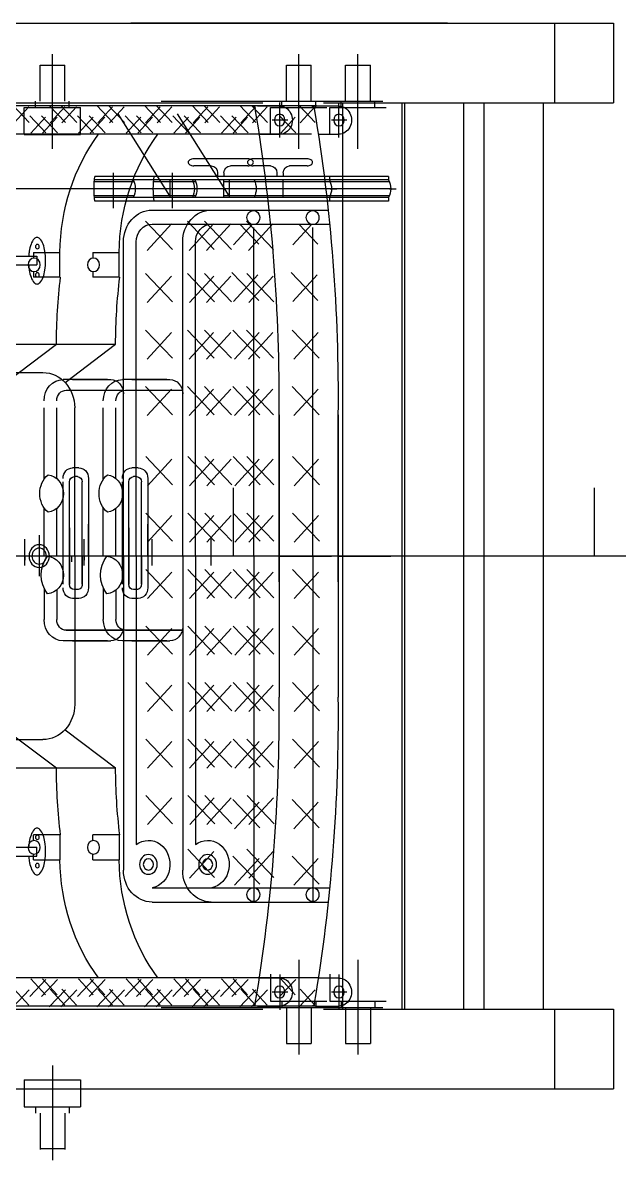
# Model space of a CAD drawing. Header units: millimetres. Extents: x -1838618 to -1600818, y -1770412 to -1553248.
# Drawn here: x -1700874 to -1699784, y -1686650 to -1684571 of the extents above; entities that cross this region are included whole.
import ezdxf

# ---------------------------------------------------------------- set-up
doc = ezdxf.new("R2010")
doc.units = ezdxf.units.MM
doc.header["$LTSCALE"] = 100
doc.linetypes.add('CENTER', pattern=[2, 1.25, -0.25, 0.25, -0.25])
doc.linetypes.add('DSDOT03', pattern=[19, 15, -2, 0, -2])

# ---------------------------------------------------------------- blocks, each defined once
blk = doc.blocks.new('chuanddd')
at = {"color": 2}
for p, q in [((-7730.5, 1509.4), (32.1, 1509.4)), ((-1167.9, 1510.9), (-270.5, 1510.9)), ((-1167.9, 1510.9), (-270.5, 1510.9)), ((32.1, 1509.4), (200, 1509.4)), ((32.1, 1509.4), (32.1, 1283.7)), ((200, 1509.4), (200, 1283.7)), ((-1390.3, 1153.7), (-1390.3, 1421.8)), ((-692.2, 1153.7), (-692.2, 1421.8)), ((-524.3, 1153.7), (-524.3, 1421.8)), ((-1425.3, 1391.1), (-1355.3, 1391.1)), ((-1425.3, 1288.7), (-1425.3, 1391.1)), ((-1355.3, 1288.7), (-1355.3, 1391.1)), ((-727.2, 1288.7), (-727.2, 1391.1)), ((-727.2, 1391.1), (-657.2, 1391.1)), ((-657.2, 1288.7), (-657.2, 1391.1)), ((-559.3, 1288.7), (-559.3, 1391.1)), ((-559.3, 1391.1), (-489.3, 1391.1)), ((-489.3, 1288.7), (-489.3, 1391.1)), ((-7730.5, 1283.7), (-961.9, 1283.7)), ((-824.1, 1275), (-3897.9, 1275)), ((-809.3, 1275), (-3897.9, 1275)), ((-809.3, 1275), (-3897.9, 1275)), ((-824.1, 1275), (-3897.9, 1275)), ((-824.1, 1275), (-3897.9, 1275)), ((-2900.8, 1283.7), (-794.1, 1283.7)), ((-656.3, 1275), (-2899.9, 1275)), ((-656.3, 1275), (-2899.9, 1275)), ((-641.4, 1275), (-2899.9, 1275)), ((-641.4, 1275), (-2899.9, 1275)), ((-656.3, 1275), (-2899.9, 1275)), ((-1455.6, 1228.6), (-1501.4, 1276.5)), ((-1457, 1272.3), (-1498.4, 1227.1)), ((-1470.3, 1270.6), (-1310.3, 1270.6)), ((-1470.3, 1193.9), (-1470.3, 1270.6)), ((-1438.3, 1270.6), (-1438.3, 1288.7)), ((-1353.5, 1228.6), (-1399.3, 1276.5)), ((-1354.9, 1272.3), (-1396.3, 1227.1)), ((-1320.6, 1228.6), (-1366.4, 1276.5)), ((-1322, 1272.3), (-1363.4, 1227.1)), ((-1342.3, 1270.6), (-1342.3, 1288.7)), ((-1310.3, 1193.9), (-1310.3, 1270.6)), ((-1218.5, 1228.6), (-1264.3, 1276.5)), ((-1219.9, 1272.3), (-1261.3, 1227.1)), ((-1185.6, 1228.6), (-1231.4, 1276.5)), ((-1187, 1272.3), (-1228.4, 1227.1)), ((-1083.5, 1228.6), (-1129.3, 1276.5)), ((-1084.9, 1272.3), (-1126.3, 1227.1)), ((-1050.6, 1228.6), (-1096.4, 1276.5)), ((-1052, 1272.3), (-1093.4, 1227.1)), ((-1082, 1288.7), (-621.7, 1288.7)), ((-948.5, 1228.6), (-994.3, 1276.5)), ((-949.9, 1272.3), (-991.3, 1227.1)), ((-915.6, 1228.6), (-961.4, 1276.5)), ((-917, 1272.3), (-958.4, 1227.1)), ((-914.1, 1288.7), (-453.9, 1288.7)), ((-813.5, 1228.6), (-859.3, 1276.5)), ((-814.9, 1272.3), (-856.3, 1227.1)), ((-780.6, 1228.6), (-826.4, 1276.5)), ((-782, 1272.3), (-823.4, 1227.1)), ((-809.3, 1275), (-746.1, 1275)), ((-772.2, 1270.6), (-621.7, 1270.6)), ((-772.2, 1193.9), (-772.2, 1270.6)), ((-746.1, 1185.5), (-746.1, 1285.3)), ((-740.2, 1270.6), (-740.2, 1288.7)), ((-645.6, 1228.6), (-691.4, 1276.5)), ((-647, 1272.3), (-688.4, 1227.1)), ((-644.2, 1270.6), (-644.2, 1288.7)), ((-641.4, 1275), (-578.2, 1275)), ((-621.7, 1283.7), (32.1, 1283.7)), ((-621.7, 1270.6), (-612.2, 1270.6)), ((-604.3, 1270.6), (-453.9, 1270.6)), ((-604.3, 1193.9), (-604.3, 1270.6)), ((-578.2, 1185.5), (-578.2, 1285.3)), ((-572.3, 1270.6), (-572.3, 1288.7)), ((-567.9, 1283.7), (-567.9, -1283.7)), ((-476.3, 1270.6), (-476.3, 1288.7)), ((-453.9, 1283.7), (200, 1283.7)), ((-453.9, 1270.6), (-444.3, 1270.6)), ((-400, 1283.7), (-400, -1283.7)), ((-392.9, 1283.7), (-392.9, -1283.7)), ((-225, 1283.7), (-225, -1283.7)), ((-167.9, 1283.7), (-167.9, -1283.7)), ((0, 1283.7), (0, -1283.7)), ((-1408.5, 1199.4), (-1454.3, 1247.3)), ((-1409.9, 1243.1), (-1451.3, 1197.9)), ((-1375.6, 1199.4), (-1421.5, 1247.3)), ((-1377, 1243.1), (-1418.4, 1197.9)), ((-1273.5, 1199.4), (-1319.3, 1247.3)), ((-1274.9, 1243.1), (-1316.3, 1197.9)), ((-1240.6, 1199.4), (-1286.5, 1247.3)), ((-1242, 1243.1), (-1283.4, 1197.9)), ((-1057.3, 1020.5), (-1203.7, 1252.4)), ((-1138.5, 1199.4), (-1184.3, 1247.3)), ((-1139.9, 1243.1), (-1181.3, 1197.9)), ((-1105.6, 1199.4), (-1151.5, 1247.3)), ((-1107, 1243.1), (-1148.4, 1197.9)), ((-1003.5, 1199.4), (-1049.3, 1247.3)), ((-1004.9, 1243.1), (-1046.3, 1197.9)), ((-889.4, 1020.5), (-1035.8, 1252.4)), ((-970.6, 1199.4), (-1016.5, 1247.3)), ((-972, 1243.1), (-1013.4, 1197.9)), ((-868.5, 1199.4), (-914.3, 1247.3)), ((-869.9, 1243.1), (-911.3, 1197.9)), ((-835.6, 1199.4), (-881.5, 1247.3)), ((-837, 1243.1), (-878.4, 1197.9)), ((-723.4, 1235), (-767.1, 1235)), ((-700.6, 1199.4), (-746.5, 1247.3)), ((-702, 1243.1), (-743.4, 1197.9)), ((-555.5, 1235), (-599.2, 1235)), ((-824.1, 1195), (-3897.9, 1195)), ((-824.1, 1195), (-3897.9, 1195)), ((-824.1, 1195), (-3897.9, 1195)), ((-824.1, 1195), (-3897.9, 1195)), ((-656.3, 1195), (-2891.7, 1195)), ((-656.3, 1195), (-2891.7, 1195)), ((-656.3, 1195), (-2891.7, 1195)), ((-656.3, 1195), (-2891.7, 1195)), ((-1470.3, 1193.9), (-1310.3, 1193.9)), ((-803.8, 1195), (-746.1, 1195)), ((-635.9, 1195), (-578.2, 1195)), ((-836.5, 1125.5), (-989.5, 1125.5)), ((-940, 1105.5), (-989.5, 1105.5)), ((-836.5, 1105.5), (-886, 1105.5)), ((-668.7, 1125.5), (-821.7, 1125.5)), ((-772.2, 1105.5), (-821.7, 1105.5)), ((-668.7, 1105.5), (-718.2, 1105.5)), ((-605.2, 1065.5), (-1270.9, 1065.5)), ((-605.2, 1075.5), (-1269.7, 1075.5)), ((-437.4, 1065.5), (-1103, 1065.5)), ((-437.4, 1075.5), (-1101.8, 1075.5)), ((-1057.3, 1065.5), (-1057.3, 1015.5)), ((-922, 1085.5), (-922, 1075.5)), ((-905.1, 1065.5), (-905.1, 1015.5)), ((-904, 1085.5), (-904, 1075.5)), ((-889.4, 1065.5), (-889.4, 1015.5)), ((-754.2, 1085.5), (-754.2, 1075.5)), ((-737.3, 1065.5), (-737.3, 1015.5)), ((-736.2, 1085.5), (-736.2, 1075.5)), ((-605.2, 1075.5), (-605.2, 1065.5)), ((-437.4, 1075.5), (-437.4, 1065.5)), ((-599.4, 1040.5), (-1601.2, 1040.5)), ((-431.5, 1040.5), (-1433.4, 1040.5)), ((-1159.3, 1060.5), (-1270.9, 1060.5)), ((-991.4, 1060.5), (-1103, 1060.5)), ((-984.3, 1060.5), (-1057.3, 1060.5)), ((-603, 1060.5), (-905.1, 1060.5)), ((-816.4, 1060.5), (-889.4, 1060.5)), ((-435.2, 1060.5), (-737.3, 1060.5)), ((-603, 1040.5), (-584.1, 1040.5)), ((-435.2, 1040.5), (-416.2, 1040.5)), ((-1159.3, 1020.5), (-1271, 1020.5)), ((-605.2, 1015.5), (-1271, 1015.5)), ((-605.2, 1005.5), (-1269.9, 1005.5)), ((-991.4, 1020.5), (-1103.1, 1020.5)), ((-437.4, 1015.5), (-1103.1, 1015.5)), ((-437.4, 1005.5), (-1102, 1005.5)), ((-984.3, 1020.5), (-1057.3, 1020.5)), ((-603, 1020.5), (-905.1, 1020.5)), ((-816.5, 1020.5), (-889.4, 1020.5)), ((-435.2, 1020.5), (-737.3, 1020.5)), ((-605.2, 1015.5), (-605.2, 1005.5)), ((-437.4, 1015.5), (-437.4, 1005.5)), ((-1107.9, 980), (-775.8, 980)), ((-940, 980), (-608, 980)), ((-1050.3, 868.5), (-1126.7, 948.4)), ((-1052.6, 941.3), (-1121.7, 866)), ((-1107.9, 940), (-771.7, 940)), ((-931.4, 868.5), (-1007.8, 948.4)), ((-933.7, 941.3), (-1002.7, 866)), ((-882.4, 868.5), (-958.8, 948.4)), ((-884.7, 941.3), (-953.8, 866)), ((-940, 940), (-603.8, 940)), ((-823.2, 940), (-877, 881.3)), ((-805.6, 883.8), (-859.4, 940)), ((-763.5, 868.5), (-839.9, 948.4)), ((-765.8, 941.3), (-834.8, 866)), ((-655.3, 940), (-709.1, 881.3)), ((-637.7, 883.8), (-691.5, 940)), ((-819.9, 0), (-819.9, 930.7)), ((-652, 0), (-652, 930.7)), ((-1188.9, 0), (-1188.9, 890)), ((-1152.9, 0), (-1152.9, 890)), ((-1021, 0), (-1021, 890)), ((-985, 0), (-985, 890)), ((-2899.8, 850), (-1434.5, 850)), ((-1443.7, 860), (-1368.9, 860)), ((-1443.7, 860), (-1443.7, 844.2)), ((-1434.5, 850), (-1434.5, 825)), ((-1368.9, 790), (-1368.9, 860)), ((-1275.8, 860), (-1201, 860)), ((-1275.8, 860), (-1275.8, 844.2)), ((-1201, 790), (-1201, 860)), ((-2904.1, 825), (-1434.5, 825)), ((-1443.7, 806.1), (-1443.7, 790)), ((-1275.8, 806.1), (-1275.8, 790)), ((-1368.9, 790), (-1443.7, 790)), ((-1201, 790), (-1275.8, 790)), ((-1050.3, 720.5), (-1126.7, 800.4)), ((-1052.6, 793.3), (-1121.7, 718)), ((-930.6, 720.5), (-1007, 800.4)), ((-932.9, 793.3), (-1001.9, 718)), ((-882.4, 720.5), (-958.8, 800.4)), ((-884.7, 793.3), (-953.8, 718)), ((-805.6, 723.8), (-882, 803.7)), ((-807.9, 796.6), (-877, 721.3)), ((-762.7, 720.5), (-839.1, 800.4)), ((-765, 793.3), (-834, 718)), ((-637.7, 723.8), (-714.1, 803.7)), ((-640, 796.6), (-709.1, 721.3)), ((-1152.9, 0), (-1152.9, 654.8)), ((-985, 0), (-985, 654.8)), ((-1050.3, 560.5), (-1126.7, 640.4)), ((-1052.6, 633.3), (-1121.7, 558)), ((-931.4, 560.5), (-1007.8, 640.4)), ((-933.7, 633.3), (-1002.7, 558)), ((-882.4, 560.5), (-958.8, 640.4)), ((-884.7, 633.3), (-953.8, 558)), ((-802.4, 560.5), (-878.8, 640.4)), ((-804.7, 633.3), (-873.8, 558)), ((-763.5, 560.5), (-839.9, 640.4)), ((-765.8, 633.3), (-834.8, 558)), ((-634.5, 560.5), (-710.9, 640.4)), ((-636.8, 633.3), (-705.9, 558)), ((-3308.5, 600), (-1378.9, 600)), ((-2949.1, 600), (-1211, 600)), ((-1522.4, 492), (-1378.9, 600)), ((-1354.5, 492), (-1211, 600)), ((-2298.4, 520), (-1417, 520)), ((-1233.9, 500), (-1359.9, 500)), ((-1332.9, 500), (-1224.9, 500)), ((-1066, 500), (-1192, 500)), ((-1165, 500), (-1057, 500)), ((-1350.9, 470), (-1188.9, 470)), ((-1188.9, 0), (-1188.9, 470)), ((-1183, 470), (-1021, 470)), ((-1050.3, 400.5), (-1126.7, 480.4)), ((-1052.6, 473.3), (-1121.7, 398)), ((-1021, 0), (-1021, 470)), ((-931.4, 400.5), (-1007.8, 480.4)), ((-933.7, 473.3), (-1002.7, 398)), ((-882.4, 400.5), (-958.8, 480.4)), ((-884.7, 473.3), (-953.8, 398)), ((-802.4, 400.5), (-878.8, 480.4)), ((-804.7, 473.3), (-873.8, 398)), ((-763.5, 400.5), (-839.9, 480.4)), ((-765.8, 473.3), (-834.8, 398)), ((-634.5, 400.5), (-710.9, 480.4)), ((-636.8, 473.3), (-705.9, 398)), ((-1413.9, 217.4), (-1413.9, 420)), ((-1377.9, 219.5), (-1377.9, 420)), ((-1327, 0), (-1327, 420)), ((-1246, 217.4), (-1246, 420)), ((-1210, 219.5), (-1210, 420)), ((-1413.9, 217.4), (-1413.9, 390)), ((-1246, 217.4), (-1246, 390)), ((-747.9, 400), (-747.9, 0)), ((-747.9, 0), (-747.9, 400)), ((-747.9, 0), (-747.9, 400)), ((-580, 0), (-580, 400)), ((-580, 0), (-580, 400)), ((-580, 400), (-580, 0)), ((-1049.5, 201.9), (-1125.9, 281.8)), ((-1051.8, 274.8), (-1120.8, 199.4)), ((-930.5, 201.9), (-1006.9, 281.8)), ((-932.8, 274.8), (-1001.9, 199.4)), ((-881.6, 201.9), (-958, 281.8)), ((-883.9, 274.8), (-952.9, 199.4)), ((-801.6, 201.9), (-878, 281.8)), ((-803.9, 274.8), (-872.9, 199.4)), ((-762.7, 201.9), (-839, 281.8)), ((-764.9, 274.8), (-834, 199.4)), ((-633.7, 201.9), (-710.1, 281.8)), ((-636, 274.8), (-705, 199.4)), ((-1314.9, 250), (-1332.9, 250)), ((-1147, 250), (-1165, 250)), ((-1359.9, -80), (-1359.9, 210)), ((-1341.9, -80), (-1341.9, 210)), ((-1319.4, 225), (-1328.4, 225)), ((-1305.9, 0), (-1305.9, 210)), ((-1287.9, 220), (-1287.9, -90)), ((-1192, -80), (-1192, 210)), ((-1174, -80), (-1174, 210)), ((-1151.5, 225), (-1160.5, 225)), ((-1138, 0), (-1138, 210)), ((-1120, 220), (-1120, -90)), ((-1413.9, 0), (-1413.9, 136.9)), ((-1413.9, 0), (-1413.9, 136.9)), ((-1377.9, 0), (-1377.9, 134.8)), ((-1246, 0), (-1246, 136.9)), ((-1246, 0), (-1246, 136.9)), ((-1210, 0), (-1210, 134.8)), ((-1049.5, 41.9), (-1125.9, 121.8)), ((-1051.8, 114.8), (-1120.8, 39.4)), ((-930.5, 41.9), (-1006.9, 121.8)), ((-932.8, 114.8), (-1001.9, 39.4)), ((-881.6, 41.9), (-958, 121.8)), ((-883.9, 114.8), (-952.9, 39.4)), ((-801.6, 41.9), (-878, 121.8)), ((-803.9, 114.8), (-872.9, 39.4)), ((-762.7, 41.9), (-839, 121.8)), ((-764.9, 114.8), (-834, 39.4)), ((-633.7, 41.9), (-710.1, 121.8)), ((-636, 114.8), (-705, 39.4)), ((-1341.9, 80), (-1341.9, -80)), ((-1305.9, 0), (-1305.9, 80)), ((-1287.9, 0), (-1287.9, 90)), ((-1174, 80), (-1174, -80)), ((-1138, 0), (-1138, 80)), ((-1120, 0), (-1120, 90)), ((-747.9, 72.9), (-747.9, -36.4)), ((-580, 72.9), (-580, -36.4)), ((-1467.9, -26.7), (-1467.9, 48)), ((-1427.6, 59.7), (-1427.6, -56.5)), ((-1300, -26.7), (-1300, 48)), ((-1107.9, -26.7), (-1107.9, 48)), ((-940, -26.7), (-940, 48)), ((-747.9, -72.9), (-747.9, 36.4)), ((-580, -72.9), (-580, 36.4)), ((-1467.9, 0), (-1467.9, -11.4)), ((-1336, 0), (-1336, -16.7)), ((-1336, 0), (-1336, -16.7)), ((-1327, 0), (-1327, -420)), ((-1305.9, -80), (-1305.9, 0)), ((-1305.9, 0), (-1305.9, -80)), ((-1300, 0), (-1300, -11.4)), ((-1287.9, 0), (-1287.9, -90)), ((-1188.9, 0), (-1188.9, -210)), ((-1188.9, 0), (-1188.9, -890)), ((-1152.9, 0), (-1152.9, -817.3)), ((-1152.9, 0), (-1152.9, -638.8)), ((-747.9, 0), (-1152.9, 0)), ((-1138, 0), (-1138, -80)), ((-1138, -80), (-1138, 0)), ((-1120, 0), (-1120, -90)), ((-747.9, 0), (-1107.9, 0)), ((-1021, 0), (-1021, -890)), ((-1021, 0), (-1021, -210)), ((-985, 0), (-985, -817.3)), ((-985, 0), (-985, -638.8)), ((-580, 0), (-985, 0)), ((-580, 0), (-940, 0)), ((-819.9, 0), (-819.9, -980)), ((-747.9, 0), (-801.9, 0)), ((-747.9, 0), (-747.9, -400)), ((-747.9, 0), (-747.9, -400)), ((-747.9, 0), (-747.9, -400)), ((-747.9, 0), (-599.4, 0)), ((-652, 0), (-652, -980)), ((-580, 0), (-634, 0)), ((-580, 0), (-580, -400)), ((-580, 0), (-580, -400)), ((-580, 0), (-580, -400)), ((-580, 0), (-431.5, 0)), ((-1049.5, -118.1), (-1125.9, -38.2)), ((-1051.8, -45.2), (-1120.8, -120.6)), ((-930.5, -118.1), (-1006.9, -38.2)), ((-932.8, -45.2), (-1001.9, -120.6)), ((-881.6, -118.1), (-958, -38.2)), ((-883.9, -45.2), (-952.9, -120.6)), ((-801.6, -118.1), (-878, -38.2)), ((-803.9, -45.2), (-872.9, -120.6)), ((-762.7, -118.1), (-839, -38.2)), ((-764.9, -45.2), (-834, -120.6)), ((-633.7, -118.1), (-710.1, -38.2)), ((-636, -45.2), (-705, -120.6)), ((-1413.9, -90.7), (-1413.9, -136.9)), ((-1413.9, -90.7), (-1413.9, -136.9)), ((-1377.9, -96.1), (-1377.9, -134.8)), ((-1319.4, -95), (-1328.4, -95)), ((-1246, -90.7), (-1246, -136.9)), ((-1246, -90.7), (-1246, -136.9)), ((-1210, -96.1), (-1210, -134.8)), ((-1151.5, -95), (-1160.5, -95)), ((-1314.9, -120), (-1332.9, -120)), ((-1147, -120), (-1165, -120)), ((-1413.9, -136.9), (-1413.9, -180)), ((-1377.9, -134.8), (-1377.9, -180)), ((-1246, -136.9), (-1246, -180)), ((-1210, -134.8), (-1210, -180)), ((-1188.9, -210), (-1352, -210)), ((-1350.9, -210), (-1188.9, -210)), ((-1021, -210), (-1184.1, -210)), ((-1183, -210), (-1021, -210)), ((-1049.5, -278.1), (-1125.9, -198.2)), ((-1051.8, -205.2), (-1120.8, -280.6)), ((-930.5, -278.1), (-1006.9, -198.2)), ((-932.8, -205.2), (-1001.9, -280.6)), ((-881.6, -278.1), (-958, -198.2)), ((-883.9, -205.2), (-952.9, -280.6)), ((-801.6, -278.1), (-878, -198.2)), ((-803.9, -205.2), (-872.9, -280.6)), ((-762.7, -278.1), (-839, -198.2)), ((-764.9, -205.2), (-834, -280.6)), ((-633.7, -278.1), (-710.1, -198.2)), ((-636, -205.2), (-705, -280.6)), ((-1233.9, -240), (-1359.9, -240)), ((-1332.9, -240), (-1224.9, -240)), ((-1066, -240), (-1192, -240)), ((-1165, -240), (-1057, -240)), ((-1049.5, -438.1), (-1125.9, -358.2)), ((-1051.8, -365.2), (-1120.8, -440.6)), ((-930.5, -438.1), (-1006.9, -358.2)), ((-932.8, -365.2), (-1001.9, -440.6)), ((-881.6, -438.1), (-958, -358.2)), ((-883.9, -365.2), (-952.9, -440.6)), ((-801.6, -438.1), (-878, -358.2)), ((-803.9, -365.2), (-872.9, -440.6)), ((-762.7, -438.1), (-839, -358.2)), ((-764.9, -365.2), (-834, -440.6)), ((-633.7, -438.1), (-710.1, -358.2)), ((-636, -365.2), (-705, -440.6)), ((-1522.4, -492), (-1378.9, -600)), ((-1354.5, -492), (-1211, -600)), ((-2298.4, -520), (-1417, -520)), ((-1049.5, -598.1), (-1125.9, -518.2)), ((-1051.8, -525.2), (-1120.8, -600.6)), ((-930.5, -598.1), (-1006.9, -518.2)), ((-932.8, -525.2), (-1001.9, -600.6)), ((-881.6, -598.1), (-958, -518.2)), ((-883.9, -525.2), (-952.9, -600.6)), ((-801.6, -598.1), (-878, -518.2)), ((-803.9, -525.2), (-872.9, -600.6)), ((-762.7, -598.1), (-839, -518.2)), ((-764.9, -525.2), (-834, -600.6)), ((-633.7, -598.1), (-710.1, -518.2)), ((-636, -525.2), (-705, -600.6)), ((-3310.1, -600), (-1378.9, -600)), ((-2815.7, -600), (-1211, -600)), ((-1049.5, -758.1), (-1125.9, -678.2)), ((-1051.8, -685.2), (-1120.8, -760.6)), ((-929.8, -758.1), (-1006.1, -678.2)), ((-932, -685.2), (-1001.1, -760.6)), ((-881.6, -758.1), (-958, -678.2)), ((-883.9, -685.2), (-952.9, -760.6)), ((-802.4, -769.8), (-878.8, -689.9)), ((-804.7, -696.9), (-873.8, -772.3)), ((-761.9, -758.1), (-838.3, -678.2)), ((-764.1, -685.2), (-833.2, -760.6)), ((-634.5, -769.8), (-710.9, -689.9)), ((-636.8, -696.9), (-705.9, -772.3)), ((-1368.9, -790), (-1443.7, -790)), ((-1368.9, -790), (-1443.7, -790)), ((-1443.7, -806.1), (-1443.7, -790)), ((-1443.7, -806.1), (-1443.7, -790)), ((-1368.9, -790), (-1368.9, -860)), ((-1201, -790), (-1275.8, -790)), ((-1201, -790), (-1275.8, -790)), ((-1275.8, -806.1), (-1275.8, -790)), ((-1275.8, -806.1), (-1275.8, -790)), ((-1201, -790), (-1201, -860)), ((-2806.8, -825), (-1434.5, -825)), ((-2806.8, -825), (-1434.5, -825)), ((-2806.8, -825), (-1434.5, -825)), ((-1434.5, -850), (-1434.5, -825)), ((-1434.5, -850), (-1434.5, -825)), ((-930.5, -910.1), (-1006.9, -830.2)), ((-932.8, -837.2), (-1001.9, -912.6)), ((-762.7, -910.1), (-839, -830.2)), ((-764.9, -837.2), (-834, -912.6)), ((-2807.5, -850), (-1434.5, -850)), ((-2807.5, -850), (-1434.5, -850)), ((-2807.5, -850), (-1434.5, -850)), ((-1443.7, -860), (-1443.7, -844.2)), ((-1443.7, -860), (-1443.7, -844.2)), ((-1443.7, -860), (-1368.9, -860)), ((-1443.7, -860), (-1368.9, -860)), ((-1275.8, -860), (-1275.8, -844.2)), ((-1275.8, -860), (-1275.8, -844.2)), ((-1275.8, -860), (-1201, -860)), ((-1275.8, -860), (-1201, -860)), ((-802.4, -929.8), (-878.8, -849.9)), ((-804.7, -856.9), (-873.8, -932.3)), ((-634.5, -929.8), (-710.9, -849.9)), ((-636.8, -856.9), (-705.9, -932.3)), ((-1107.9, -940), (-771.7, -940)), ((-940, -940), (-603.8, -940)), ((-1107.9, -980), (-775.8, -980)), ((-940, -980), (-608, -980)), ((-692.2, -1143.7), (-692.2, -1411.8)), ((-524.3, -1143.7), (-524.3, -1411.8)), ((-772.2, -1183.9), (-772.2, -1260.6)), ((-746.1, -1185.5), (-746.1, -1285.3)), ((-604.3, -1183.9), (-604.3, -1260.6)), ((-578.2, -1185.5), (-578.2, -1285.3)), ((-824.1, -1195), (-3897.9, -1195)), ((-824.1, -1195), (-3897.9, -1195)), ((-803.8, -1195), (-3897.9, -1195)), ((-635.9, -1195), (-2857.4, -1195)), ((-656.3, -1195), (-2857.4, -1195)), ((-656.3, -1195), (-2857.4, -1195)), ((-1408.5, -1199.4), (-1454.3, -1247.3)), ((-1409.9, -1243.1), (-1451.3, -1197.9)), ((-1375.6, -1199.4), (-1421.5, -1247.3)), ((-1377, -1243.1), (-1418.4, -1197.9)), ((-1273.5, -1199.4), (-1319.3, -1247.3)), ((-1274.9, -1243.1), (-1316.3, -1197.9)), ((-1240.6, -1199.4), (-1286.5, -1247.3)), ((-1242, -1243.1), (-1283.4, -1197.9)), ((-1138.5, -1199.4), (-1184.3, -1247.3)), ((-1139.9, -1243.1), (-1181.3, -1197.9)), ((-1105.6, -1199.4), (-1151.5, -1247.3)), ((-1107, -1243.1), (-1148.4, -1197.9)), ((-1003.5, -1199.4), (-1049.3, -1247.3)), ((-1004.9, -1243.1), (-1046.3, -1197.9)), ((-970.6, -1199.4), (-1016.5, -1247.3)), ((-972, -1243.1), (-1013.4, -1197.9)), ((-868.5, -1199.4), (-914.3, -1247.3)), ((-869.9, -1243.1), (-911.3, -1197.9)), ((-835.6, -1199.4), (-881.5, -1247.3)), ((-837, -1243.1), (-878.4, -1197.9)), ((-803.8, -1195), (-746.1, -1195)), ((-700.6, -1199.4), (-746.5, -1247.3)), ((-702, -1243.1), (-743.4, -1197.9)), ((-635.9, -1195), (-578.2, -1195)), ((-1455.6, -1228.6), (-1501.4, -1276.5)), ((-1457, -1272.3), (-1498.4, -1227.1)), ((-1353.5, -1228.6), (-1399.3, -1276.5)), ((-1354.9, -1272.3), (-1396.3, -1227.1)), ((-1320.6, -1228.6), (-1366.4, -1276.5)), ((-1322, -1272.3), (-1363.4, -1227.1)), ((-1218.5, -1228.6), (-1264.3, -1276.5)), ((-1219.9, -1272.3), (-1261.3, -1227.1)), ((-1185.6, -1228.6), (-1231.4, -1276.5)), ((-1187, -1272.3), (-1228.4, -1227.1)), ((-1083.5, -1228.6), (-1129.3, -1276.5)), ((-1084.9, -1272.3), (-1126.3, -1227.1)), ((-1050.6, -1228.6), (-1096.4, -1276.5)), ((-1052, -1272.3), (-1093.4, -1227.1)), ((-948.5, -1228.6), (-994.3, -1276.5)), ((-949.9, -1272.3), (-991.3, -1227.1)), ((-915.6, -1228.6), (-961.4, -1276.5)), ((-917, -1272.3), (-958.4, -1227.1)), ((-813.5, -1228.6), (-859.3, -1276.5)), ((-814.9, -1272.3), (-856.3, -1227.1)), ((-780.6, -1228.6), (-826.4, -1276.5)), ((-782, -1272.3), (-823.4, -1227.1)), ((-723.4, -1235), (-767.1, -1235)), ((-645.6, -1228.6), (-691.4, -1276.5)), ((-647, -1272.3), (-688.4, -1227.1)), ((-555.5, -1235), (-599.2, -1235)), ((-7730.5, -1283.7), (-961.9, -1283.7)), ((-824.1, -1275), (-3897.9, -1275)), ((-824.1, -1275), (-3897.9, -1275)), ((-824.1, -1275), (-3897.9, -1275)), ((-809.3, -1275), (-3897.9, -1275)), ((-2881.5, -1283.7), (-794.1, -1283.7)), ((-641.4, -1275), (-2879, -1275)), ((-656.3, -1275), (-2879, -1275)), ((-656.3, -1275), (-2879, -1275)), ((-656.3, -1275), (-2879, -1275)), ((-1082, -1278.7), (-621.7, -1278.7)), ((-914.1, -1278.7), (-453.9, -1278.7)), ((-809.3, -1275), (-746.1, -1275)), ((-772.2, -1260.6), (-621.7, -1260.6)), ((-740.2, -1260.6), (-740.2, -1278.7)), ((-727.2, -1278.7), (-727.2, -1381.1)), ((-657.2, -1278.7), (-657.2, -1381.1)), ((-644.2, -1260.6), (-644.2, -1278.7)), ((-641.4, -1275), (-578.2, -1275)), ((-621.7, -1260.6), (-612.2, -1260.6)), ((-621.7, -1283.7), (32.1, -1283.7)), ((-604.3, -1260.6), (-453.9, -1260.6)), ((-572.3, -1260.6), (-572.3, -1278.7)), ((-559.3, -1278.7), (-559.3, -1381.1)), ((-489.3, -1278.7), (-489.3, -1381.1)), ((-476.3, -1260.6), (-476.3, -1278.7)), ((-453.9, -1260.6), (-444.3, -1260.6)), ((-453.9, -1283.7), (200, -1283.7)), ((32.1, -1283.7), (32.1, -1509.4)), ((200, -1283.7), (200, -1509.4)), ((-727.2, -1381.1), (-657.2, -1381.1)), ((-559.3, -1381.1), (-489.3, -1381.1)), ((-1390.3, -1443.3), (-1390.3, -1711.4)), ((-7730.5, -1509.4), (32.1, -1509.4)), ((-2955.5, -1509.4), (200, -1509.4)), ((-1470.3, -1483.5), (-1310.3, -1483.5)), ((-1470.3, -1483.5), (-1470.3, -1560.2)), ((-1310.3, -1483.5), (-1310.3, -1560.2)), ((-1470.3, -1560.2), (-1310.3, -1560.2)), ((-1438.3, -1560.2), (-1438.3, -1578.2)), ((-1425.3, -1578.2), (-1425.3, -1680.7)), ((-1355.3, -1578.2), (-1355.3, -1680.7)), ((-1342.3, -1560.2), (-1342.3, -1578.2)), ((-1425.3, -1677.9), (-1355.3, -1677.9))]:
    blk.add_line(p, q, dxfattribs=at)
at = {"color": 2, "linetype": 'CENTER'}
for p, q in [((-1217.4, 985.5), (-1217.4, 1085.5)), ((-1049.5, 985.5), (-1049.5, 1085.5))]:
    blk.add_line(p, q, dxfattribs=at)
at = {"color": 2, "linetype": 'DSDOT03'}
for p, q in [((-611.7, 0), (-7894.8, 0)), ((-443.8, 0), (-2928.1, 0))]:
    blk.add_line(p, q, dxfattribs=at)
at = {"color": 2, "extrusion": (0, 0, -1)}
for centre, major_axis, start_param, end_param in [((-824.1, 1265), (0, 10), 0, 1.38649), ((-824.1, 1265), (0, 10), 0, 1.38649), ((-746.1, 1235), (0, 39.8), 0, 3.141593), ((-656.3, 1265), (0, 10), 0, 1.38649), ((-656.3, 1265), (0, 10), 0, 1.38649), ((-578.2, 1235), (0, 39.8), 0, 3.141593), ((-886.5, 854.7), (0, 536), 4.722345, 5.40032), ((-718.6, 854.7), (0, 536), 4.722345, 5.40032), ((-940, 1085.5), (0, 20), 0, 1.570796), ((-886, 1085.5), (0, 20), 4.712389, 6.283185), ((-772.2, 1085.5), (0, 20), 0, 1.570796), ((-718.2, 1085.5), (0, 20), 4.712389, 6.283185), ((-1056.3, 1040), (0, 239.8), 4.568113, 4.861027), ((-1201.7, 1040.5), (0, 51.2), 1.061287, 2.080556), ((-888.4, 1040), (0, 239.8), 4.568113, 4.861027), ((-1033.8, 1040.5), (0, 51.2), 1.061287, 2.080556), ((-1026.8, 1040.5), (0, 51.2), 1.061287, 2.080556), ((-858.9, 1040.5), (0, 51.2), 1.061287, 2.080556), ((-645.5, 1040.5), (0, 51.2), 1.061287, 2.080556), ((-477.6, 1040.5), (0, 51.2), 1.061287, 2.080556), ((-1107.9, 890), (0, 90), 4.712389, 6.283185), ((-940, 890), (0, 90), 4.712389, 6.283185), ((-820.8, 958.9), (0, 20), 3.141593, 6.283185), ((-820.8, 958.9), (0, 20), 0, 3.141593), ((-652.9, 958.9), (0, 20), 3.141593, 6.283185), ((-652.9, 958.9), (0, 20), 0, 3.141593), ((-1107.9, 890), (0, 50), 4.712389, 6.283185), ((-940, 890), (0, 50), 4.712389, 6.283185), ((-112.1, 597.6), (0, 1407.5), 4.714065, 4.849481), ((55.7, 597.6), (0, 1407.5), 4.714065, 4.849481), ((-1417, 420), (0, 100), 0, 1.570796), ((-1359.9, 440), (0, 60), 4.712389, 6.283185), ((-1192, 440), (0, 60), 4.712389, 6.283185), ((-1224.9, 460), (0, 40), 0, 1.570796), ((-1057, 460), (0, 40), 0, 1.570796), ((-1350.9, 440), (0, 30), 4.712389, 6.283185), ((-1183, 440), (0, 30), 4.712389, 6.283185), ((-1366.1, 177.1), (0, 66.6), 3.79146, 5.633318), ((-1407.1, 177.1), (0, 53.3), 0.097972, 3.043621), ((-1332.9, 220), (0, 30), 4.712389, 6.283185), ((-1314.9, 220), (0, 30), 0, 1.570796), ((-1198.2, 177.1), (0, 66.6), 3.79146, 5.633318), ((-1239.2, 177.1), (0, 53.3), 0.097972, 3.043621), ((-1165, 220), (0, 30), 4.712389, 6.283185), ((-1147, 220), (0, 30), 0, 1.570796), ((-1328, 210), (0, 15), 4.712389, 6.283185), ((-1319.4, 210), (0, 15), 0, 1.570796), ((-1160.1, 210), (0, 15), 4.712389, 6.283185), ((-1151.5, 210), (0, 15), 0, 1.570796), ((-1350.1, -53.7), (0, 80), 3.984695, 5.440082), ((-1407.1, -53.7), (0, 53.3), 0.067486, 3.074107), ((-1182.2, -53.7), (0, 80), 3.984695, 5.440082), ((-1239.2, -53.7), (0, 53.3), 0.067486, 3.074107), ((-1332.9, -90), (0, 30), 3.141593, 4.712389), ((-1328.4, -80), (0, 15), 3.141593, 4.712389), ((-1319.4, -80), (0, 15), 1.570796, 3.141593), ((-1314.9, -90), (0, 30), 1.570796, 3.141593), ((-1165, -90), (0, 30), 3.141593, 4.712389), ((-1160.5, -80), (0, 15), 3.141593, 4.712389), ((-1151.5, -80), (0, 15), 1.570796, 3.141593), ((-1147, -90), (0, 30), 1.570796, 3.141593), ((-1359.9, -180), (0, 60), 3.141593, 4.712389), ((-1350.9, -180), (0, 30), 3.141593, 4.712389), ((-1192, -180), (0, 60), 3.141593, 4.712389), ((-1183, -180), (0, 30), 3.141593, 4.712389), ((-1224.9, -200), (0, 40), 1.570796, 3.141593), ((-1057, -200), (0, 40), 1.570796, 3.141593), ((-1417, -420), (0, 100), 1.570796, 3.141593), ((-112.1, -597.6), (0, 1407.5), 4.575297, 4.710713), ((55.7, -597.6), (0, 1407.5), 4.575297, 4.710713), ((-1118.2, -873.3), (0, 68), 5.679872, 9.231681), ((-950.3, -873.3), (0, 68), 5.679872, 9.231681), ((-886.5, -854.7), (0, 536), 4.024458, 4.702433), ((-718.6, -854.7), (0, 536), 4.024458, 4.702433), ((-1107.9, -890), (0, 90), 3.141593, 4.712389), ((-940, -890), (0, 90), 3.141593, 4.712389), ((-820.8, -958.9), (0, 20), 3.141593, 6.283185), ((-820.8, -958.9), (0, 20), 0, 3.141593), ((-652.9, -958.9), (0, 20), 3.141593, 6.283185), ((-652.9, -958.9), (0, 20), 0, 3.141593), ((-746.1, -1235), (0, 39.8), 0, 3.141593), ((-578.2, -1235), (0, 39.8), 0, 3.141593), ((-824.1, -1265), (0, 10), 1.755103, 3.141593), ((-656.3, -1265), (0, 10), 1.755103, 3.141593)]:
    blk.add_ellipse(centre, major_axis=major_axis, ratio=0.9, start_param=start_param, end_param=end_param, dxfattribs=at)
at = {"color": 2}
for centre, major_axis, start_param, end_param in [((-4744.2, 453), (0, 4440.6), 4.700449, 4.896696), ((-4576.3, 453), (0, 4440.6), 4.700449, 4.896696), ((-1000, 1115.5), (0, 5.92), 0.94136, 1.570796), ((-1000, 1115.5), (0, 5.92), 1.570796, 2.200233), ((-995, 1111.5), (0, 12.8), 0.517146, 0.94136), ((-995, 1119.5), (0, 12.8), 2.200233, 2.624447), ((-991.7, 1105), (0, 20.2), 0.231376, 0.517146), ((-991.7, 1126), (0, 20.2), 2.624447, 2.910216), ((-989.5, 1094.7), (0, 30.8), 0, 0.231376), ((-989.5, 1136.3), (0, 30.8), 2.910216, 3.141593), ((-832.2, 1115.5), (0, 5.92), 0.94136, 1.570796), ((-832.2, 1115.5), (0, 5.92), 1.570796, 2.200233), ((-836.5, 1094.7), (0, 30.8), -0.231376, 0), ((-827.2, 1111.5), (0, 12.8), 0.517146, 0.94136), ((-827.2, 1119.5), (0, 12.8), 2.200233, 2.624447), ((-836.5, 1136.3), (0, 30.8), 3.141593, 3.372969), ((-823.8, 1105), (0, 20.2), 0.231376, 0.517146), ((-823.8, 1126), (0, 20.2), 2.624447, 2.910216), ((-834.4, 1105), (0, 20.2), -0.517146, -0.231376), ((-834.4, 1126), (0, 20.2), 3.372969, 3.658738), ((-821.7, 1094.7), (0, 30.8), 0, 0.231376), ((-821.7, 1136.3), (0, 30.8), 2.910216, 3.141593), ((-831.1, 1111.5), (0, 12.8), -0.94136, -0.517146), ((-831.1, 1119.5), (0, 12.8), 3.658738, 4.082953), ((-826.1, 1115.5), (0, 5.92), -1.570796, -0.94136), ((-826.1, 1115.5), (0, 5.92), 4.082953, 4.712389), ((-668.7, 1094.7), (0, 30.8), -0.231376, 0), ((-668.7, 1136.3), (0, 30.8), 3.141593, 3.372969), ((-666.5, 1105), (0, 20.2), -0.517146, -0.231376), ((-666.5, 1126), (0, 20.2), 3.372969, 3.658738), ((-663.2, 1111.5), (0, 12.8), -0.94136, -0.517146), ((-663.2, 1119.5), (0, 12.8), 3.658738, 4.082953), ((-658.2, 1115.5), (0, 5.92), -1.570796, -0.94136), ((-658.2, 1115.5), (0, 5.92), 4.082953, 4.712389), ((-1433.6, 890.5), (0, 12.3), 0, 0.79162), ((-1433.6, 890.5), (0, 12.3), -0.79162, 0), ((-1372.9, 848), (0, 93.5), 1.182478, 1.40294), ((-1410.5, 865.1), (0, 48.4), 0.79162, 1.182478), ((-1456.7, 865.1), (0, 48.4), -1.182478, -0.79162), ((-1494.3, 848), (0, 93.5), -1.40294, -1.182478), ((-1313, 836.7), (0, 161), 1.40294, 1.488304), ((-1554.2, 836.7), (0, 161), 4.712389, 4.880246), ((-1313, 836.7), (0, 161), 1.64377, 1.738653), ((-1372.9, 825.5), (0, 93.5), 1.738653, 1.959115), ((-1494.3, 825.5), (0, 93.5), 4.32407, 4.544532), ((-1554.2, 836.7), (0, 161), 4.544532, 4.712389), ((-1410.5, 808.4), (0, 48.4), 1.959115, 2.349973), ((-1433.6, 783), (0, 12.3), 2.349973, 3.141593), ((-1433.6, 783), (0, 12.3), 3.141593, 3.933213), ((-1456.7, 808.4), (0, 48.4), 3.933213, 4.32407), ((-4744.2, -453), (0, 4440.6), 4.528082, 4.724329), ((-4576.3, -453), (0, 4440.6), 4.528082, 4.724329), ((-1433.6, -783), (0, 12.3), 0, 0.79162), ((-1433.6, -783), (0, 12.3), 0, 0.79162), ((-1433.6, -783), (0, 12.3), -0.79162, 0), ((-1433.6, -783), (0, 12.3), -0.79162, 0), ((-1372.9, -825.5), (0, 93.5), 1.182478, 1.40294), ((-1372.9, -825.5), (0, 93.5), 1.182478, 1.40294), ((-1410.5, -808.4), (0, 48.4), 0.79162, 1.182478), ((-1410.5, -808.4), (0, 48.4), 0.79162, 1.182478), ((-1456.7, -808.4), (0, 48.4), -1.182478, -0.79162), ((-1456.7, -808.4), (0, 48.4), -1.182478, -0.79162), ((-1494.3, -825.5), (0, 93.5), -1.40294, -1.182478), ((-1494.3, -825.5), (0, 93.5), -1.40294, -1.182478), ((-1313, -836.7), (0, 161), 1.40294, 1.497823), ((-1313, -836.7), (0, 161), 1.40294, 1.497823), ((-1554.2, -836.7), (0, 161), 4.712389, 4.880246), ((-1554.2, -836.7), (0, 161), 4.712389, 4.880246), ((-1554.2, -836.7), (0, 161), 4.544532, 4.712389), ((-1554.2, -836.7), (0, 161), 4.544532, 4.712389), ((-1313, -836.7), (0, 161), 1.653289, 1.738653), ((-1313, -836.7), (0, 161), 1.653289, 1.738653), ((-1372.9, -848), (0, 93.5), 1.738653, 1.959115), ((-1372.9, -848), (0, 93.5), 1.738653, 1.959115), ((-1494.3, -848), (0, 93.5), 4.32407, 4.544532), ((-1494.3, -848), (0, 93.5), 4.32407, 4.544532), ((-1410.5, -865.1), (0, 48.4), 1.959115, 2.349973), ((-1410.5, -865.1), (0, 48.4), 1.959115, 2.349973), ((-1433.6, -890.5), (0, 12.3), 2.349973, 3.141593), ((-1433.6, -890.5), (0, 12.3), 2.349973, 3.141593), ((-1433.6, -890.5), (0, 12.3), 3.141593, 3.933213), ((-1433.6, -890.5), (0, 12.3), 3.141593, 3.933213), ((-1456.7, -865.1), (0, 48.4), 3.933213, 4.32407), ((-1456.7, -865.1), (0, 48.4), 3.933213, 4.32407)]:
    blk.add_ellipse(centre, major_axis=major_axis, ratio=0.9, start_param=start_param, end_param=end_param, dxfattribs=at)
at = {"color": 2, "extrusion": (0, 0, -1)}
for centre, major_axis in [((-746.1, 1235), (0, 16.6)), ((-578.2, 1235), (0, 16.6)), ((-1432.7, 876.7), (0, 6)), ((-1441.8, 825.1), (0, 19.1)), ((-1273.9, 825.1), (0, 19.1)), ((-1432.7, 796.7), (0, 6)), ((-1427.6, 0), (0, 32.1)), ((-1427.6, 0), (0, 22.8)), ((-1432.7, -796.7), (0, 6)), ((-1432.7, -796.7), (0, 6)), ((-1441.8, -825.1), (0, 19.1)), ((-1441.8, -825.1), (0, 19.1)), ((-1273.9, -825.1), (0, 19.1)), ((-1273.9, -825.1), (0, 19.1)), ((-1118.2, -873.3), (0, 28)), ((-1118.2, -873.3), (0, 16)), ((-950.3, -873.3), (0, 28)), ((-950.3, -873.3), (0, 16)), ((-1432.7, -876.7), (0, 6)), ((-1432.7, -876.7), (0, 6)), ((-746.1, -1235), (0, 16.6)), ((-578.2, -1235), (0, 16.6))]:
    blk.add_ellipse(centre, major_axis=major_axis, ratio=0.9, dxfattribs=at)
blk = doc.blocks.new('67')
at = {"color": 4}
for p, q in [((1320, 0), (1320, 125)), ((1980, 0), (1980, 125))]:
    blk.add_line(p, q, dxfattribs=at)
at = {"color": 4, "ltscale": 100}
blk.add_line((26786.6, 0), (-4089.1, 0), dxfattribs=at)

msp = doc.modelspace()

# ---------------------------------------------------------------- block references
at = {"xscale": 0.6451200000010431, "yscale": 0.6451200000010431, "zscale": 0.64512}
msp.add_blockref('chuanddd', (-1699923.3, -1685545.7), dxfattribs=at)
at = {"color": 7}
msp.add_blockref('67', (-1701809.3, -1685545.7), dxfattribs=at)

doc.saveas('drawing.dxf')
